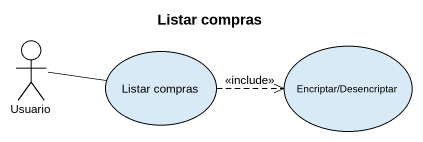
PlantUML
@startuml
title Listar compras
actor Usuario
usecase "Encriptar/Desencriptar" as Encriptar_Desencriptar
usecase "Listar compras" as Listar_compras
Usuario -right- Listar_compras
Listar_compras .right.> Encriptar_Desencriptar : <<include>>
@enduml
